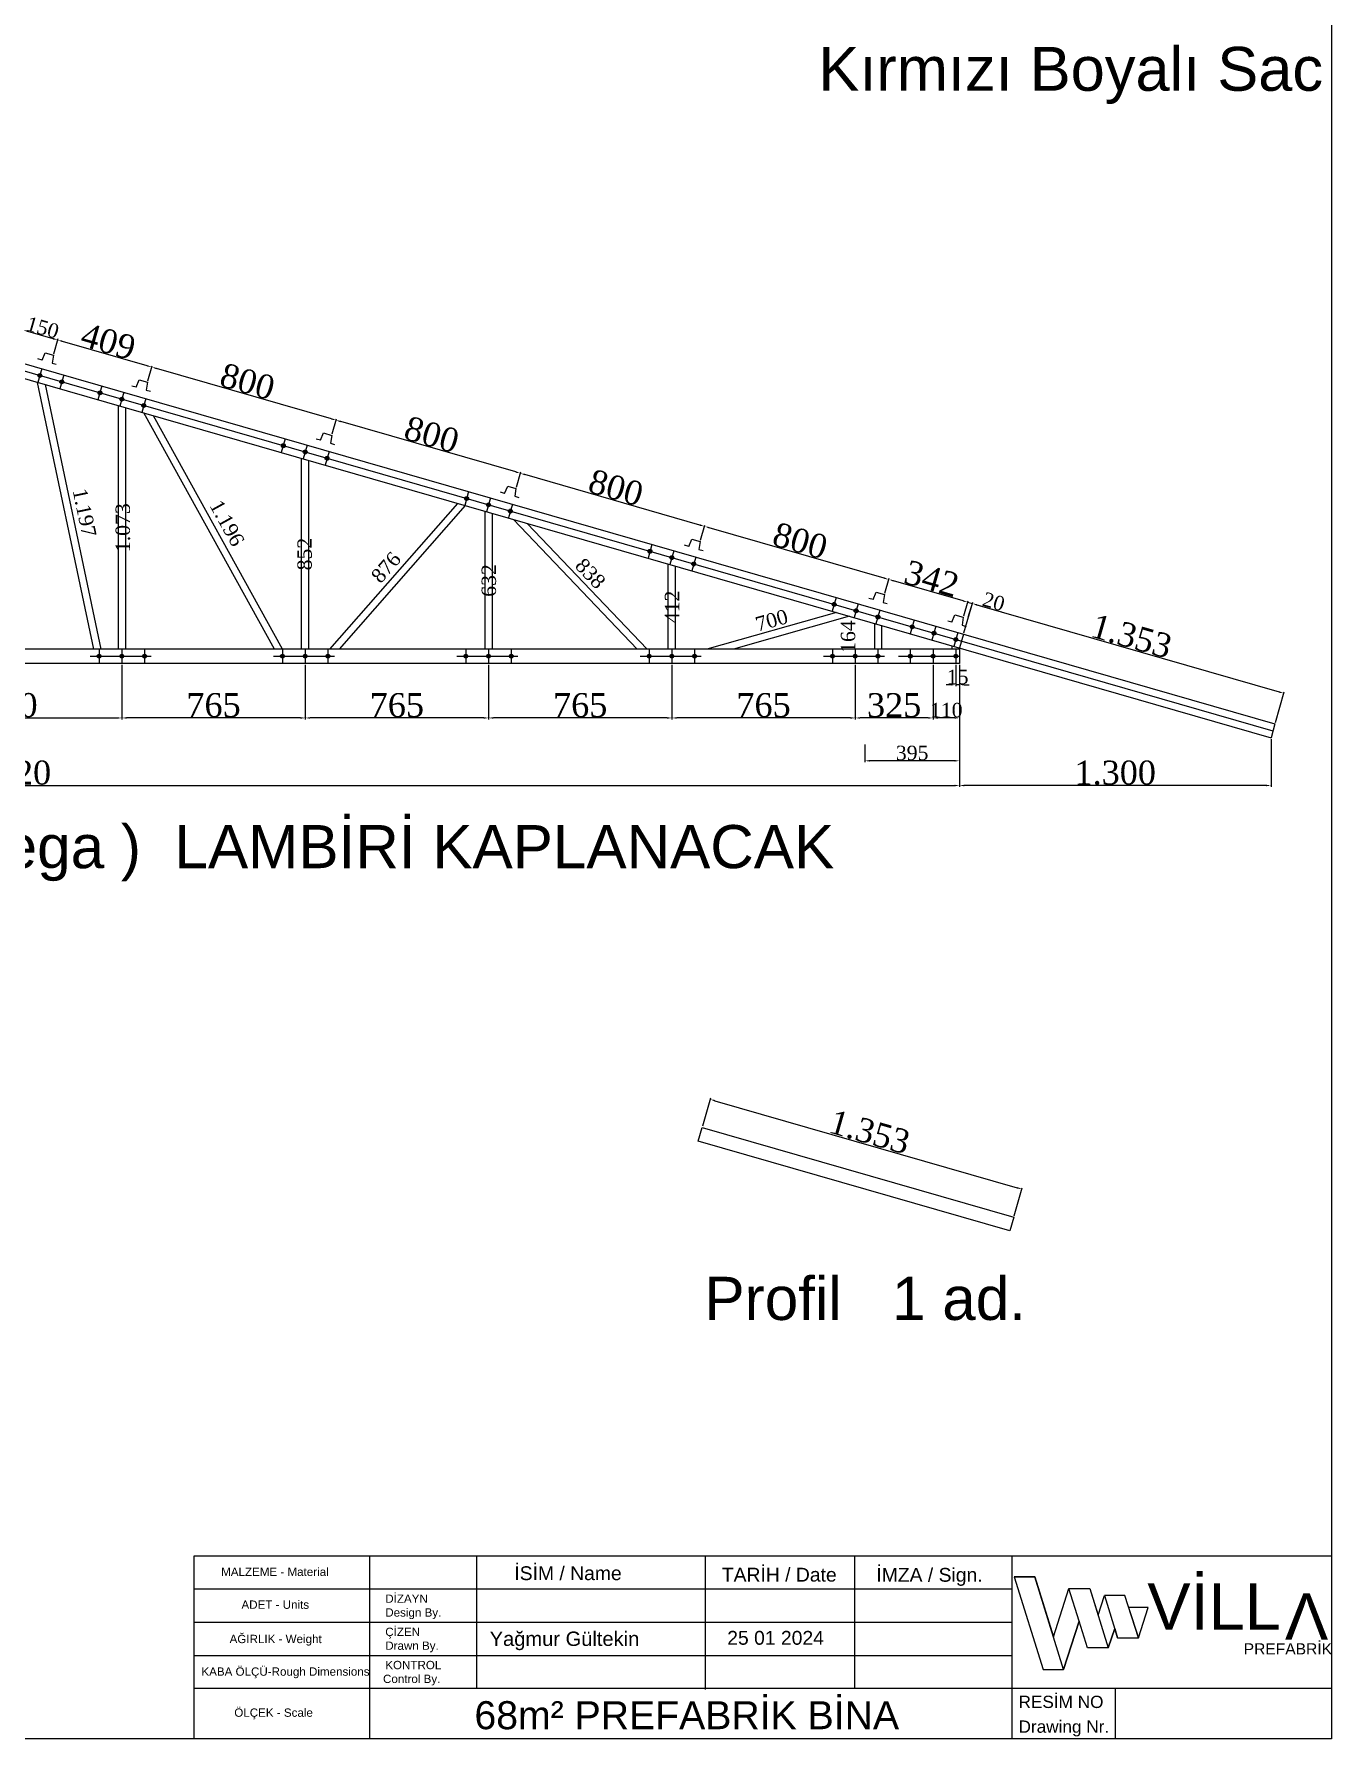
# Model space of a CAD drawing. Header units: millimetres. Extents: x 204298 to 220821, y -217696 to -203281.
# Drawn here: x 215406 to 220821, y -217696 to -210581 of the extents above; entities that cross this region are included whole.
import ezdxf
from ezdxf.enums import TextEntityAlignment as Align

# ---------------------------------------------------------------- set-up
doc = ezdxf.new("R2010")
doc.units = ezdxf.units.MM
doc.header["$MEASUREMENT"] = 0
for name, color, linetype in [('1', 250, 'Continuous'), ('Block1', 255, 'Continuous'), ('DUVAR', 7, 'Continuous'), ('ZEMİN', 191, 'Continuous'), ('ÖLÇÜLENDİRME', 121, 'Continuous')]:
    doc.layers.add(name, color=color, linetype=linetype)
doc.styles.add('133', font='times.ttf')
doc.styles.get("Standard").update_dxf_attribs({"font": 'arial.ttf'})
doc.dimstyles.new('MAKAS', dxfattribs={"dimscale": 20, "dimtxt": 1.3, "dimasz": 1, "dimexe": 0.3, "dimexo": 0.3, "dimgap": 0.1, "dimtad": 1, "dimrnd": 1, "dimzin": 12, "dimdsep": 46, "dimlunit": 6, "dimtxsty": '133', "dimcen": 0.8, "dimdle": 0.0005, "dimclrd": 4, "dimclre": 6, "dimclrt": 2, "dimazin": 3, "dimtfac": 1, "dimtmove": 0, "dimatfit": 2, "dimldrblk": 'DOTSMALL', "dimfxl": 0, "dimtolj": 1, "dimtzin": 0, "dimarcsym": 0})
doc.dimstyles.new('makas 1', dxfattribs={"dimscale": 20, "dimtxt": 3, "dimasz": 1.2, "dimexe": 0.3, "dimexo": 0.3, "dimgap": 0.1, "dimtad": 1, "dimrnd": 1, "dimzin": 12, "dimdsep": 46, "dimlunit": 6, "dimtxsty": '133', "dimblk": 'NONE', "dimcen": 0.8, "dimdle": 0.0005, "dimse1": 1, "dimse2": 1, "dimsd1": 1, "dimsd2": 1, "dimclrd": 105, "dimclre": 42, "dimclrt": 2, "dimazin": 3, "dimtfac": 1, "dimtmove": 0, "dimatfit": 2, "dimldrblk": 'NONE', "dimfxl": 0, "dimtolj": 1, "dimtzin": 0, "dimarcsym": 0})

# ---------------------------------------------------------------- blocks, each defined once
blk = doc.blocks.new('*D7332')
at = {"layer": 'Defpoints', "color": 0}
for p in [(214842.2, -213207.3), (215772.2, -213260.7), (215772.2, -213434.9)]:
    blk.add_point(p, dxfattribs=at)
at = {"layer": 'ÖLÇÜLENDİRME', "color": 6, "lineweight": -2, "ltscale": 0.5}
for p, q in [((214842.2, -213213.3), (214842.2, -213440.9)), ((215772.2, -213266.7), (215772.2, -213440.9))]:
    blk.add_line(p, q, dxfattribs=at)
at = {"layer": 'ÖLÇÜLENDİRME', "color": 4, "lineweight": -2, "ltscale": 0.5}
blk.add_line((214862.2, -213434.9), (215752.2, -213434.9), dxfattribs=at)
at = {"layer": 'ÖLÇÜLENDİRME', "color": 4}
for points in [[(214862.2, -213431.6), (214862.2, -213438.2), (214842.2, -213434.9)], [(215752.2, -213438.2), (215752.2, -213431.6), (215772.2, -213434.9)]]:
    blk.add_solid(points, dxfattribs=at)
at = {"layer": 'ÖLÇÜLENDİRME', "color": 2, "insert": (215307.2, -213382), "char_height": 100, "attachment_point": 5, "style": '133'}
blk.add_mtext('\\A1;930', dxfattribs=at)
blk = doc.blocks.new('_DotSmall')
at = {"color": 0, "linetype": 'ByBlock', "const_width": 0.5}
blk.add_lwpolyline([(-0.0625, 0, 1), (0.0625, 0, 1)], format="xyb", close=True, dxfattribs=at)
blk = doc.blocks.new('*D7334')
at = {"layer": 'Defpoints', "color": 0}
for p in [(211347.2, -213349.7), (219267.2, -213327.1), (219267.2, -213716.9)]:
    blk.add_point(p, dxfattribs=at)
at = {"layer": 'ÖLÇÜLENDİRME', "color": 6, "lineweight": -2, "ltscale": 0.5}
for p, q in [((211347.2, -213355.7), (211347.2, -213722.9)), ((219267.2, -213333.1), (219267.2, -213722.9))]:
    blk.add_line(p, q, dxfattribs=at)
at = {"layer": 'ÖLÇÜLENDİRME', "color": 4, "lineweight": -2, "ltscale": 0.5}
blk.add_line((211367.2, -213716.9), (219247.2, -213716.9), dxfattribs=at)
at = {"layer": 'ÖLÇÜLENDİRME', "color": 4}
for points in [[(211367.2, -213713.6), (211367.2, -213720.2), (211347.2, -213716.9)], [(219247.2, -213720.2), (219247.2, -213713.6), (219267.2, -213716.9)]]:
    blk.add_solid(points, dxfattribs=at)
at = {"layer": 'ÖLÇÜLENDİRME', "color": 2, "insert": (215307.2, -213664), "char_height": 100, "attachment_point": 5, "style": '133'}
blk.add_mtext('\\A1;7.920', dxfattribs=at)
blk = doc.blocks.new('*D7345')
at = {"layer": 'Defpoints', "color": 0}
for p in [(219252.2, -213207.3), (219267.2, -213207.3), (219252.2, -213296.2)]:
    blk.add_point(p, dxfattribs=at)
at = {"layer": 'ÖLÇÜLENDİRME', "color": 6, "lineweight": -2, "ltscale": 0.5}
for p, q in [((219252.2, -213213.3), (219252.2, -213302.2)), ((219267.2, -213213.3), (219267.2, -213302.2))]:
    blk.add_line(p, q, dxfattribs=at)
at = {"layer": 'ÖLÇÜLENDİRME', "color": 4, "lineweight": -2, "ltscale": 0.5}
for p, q in [((219232.2, -213296.2), (219212.2, -213296.2)), ((219267.2, -213296.2), (219252.2, -213296.2)), ((219287.2, -213296.2), (219307.2, -213296.2))]:
    blk.add_line(p, q, dxfattribs=at)
at = {"layer": 'ÖLÇÜLENDİRME', "color": 4}
for points in [[(219232.2, -213299.6), (219232.2, -213292.9), (219252.2, -213296.2)], [(219287.2, -213292.9), (219287.2, -213299.6), (219267.2, -213296.2)]]:
    blk.add_solid(points, dxfattribs=at)
at = {"layer": 'ÖLÇÜLENDİRME', "color": 2, "insert": (219259.7, -213263.8), "char_height": 60, "attachment_point": 5, "style": '133'}
blk.add_mtext('\\A1;15', dxfattribs=at)
blk = doc.blocks.new('*D7346')
at = {"layer": 'Defpoints', "color": 0}
for p in [(219157.2, -213207.3), (219267.2, -213207.3), (219157.2, -213434.9)]:
    blk.add_point(p, dxfattribs=at)
at = {"layer": 'ÖLÇÜLENDİRME', "color": 6, "lineweight": -2, "ltscale": 0.5}
for p, q in [((219157.2, -213213.3), (219157.2, -213440.9)), ((219267.2, -213213.3), (219267.2, -213440.9))]:
    blk.add_line(p, q, dxfattribs=at)
at = {"layer": 'ÖLÇÜLENDİRME', "color": 4, "lineweight": -2, "ltscale": 0.5}
blk.add_line((219247.2, -213434.9), (219177.2, -213434.9), dxfattribs=at)
at = {"layer": 'ÖLÇÜLENDİRME', "color": 4}
for points in [[(219177.2, -213431.6), (219177.2, -213438.2), (219157.2, -213434.9)], [(219247.2, -213438.2), (219247.2, -213431.6), (219267.2, -213434.9)]]:
    blk.add_solid(points, dxfattribs=at)
at = {"layer": 'ÖLÇÜLENDİRME', "color": 2, "insert": (219212.2, -213402.4), "char_height": 60, "attachment_point": 5, "style": '133'}
blk.add_mtext('\\A1;110', dxfattribs=at)
blk = doc.blocks.new('*D7347')
at = {"layer": 'Defpoints', "color": 0}
for p in [(218832.2, -213207.3), (219157.2, -213207.3), (218832.2, -213434.9)]:
    blk.add_point(p, dxfattribs=at)
at = {"layer": 'ÖLÇÜLENDİRME', "color": 6, "lineweight": -2, "ltscale": 0.5}
for p, q in [((218832.2, -213213.3), (218832.2, -213440.9)), ((219157.2, -213213.3), (219157.2, -213440.9))]:
    blk.add_line(p, q, dxfattribs=at)
at = {"layer": 'ÖLÇÜLENDİRME', "color": 4, "lineweight": -2, "ltscale": 0.5}
blk.add_line((219137.2, -213434.9), (218852.2, -213434.9), dxfattribs=at)
at = {"layer": 'ÖLÇÜLENDİRME', "color": 4}
for points in [[(218852.2, -213431.6), (218852.2, -213438.2), (218832.2, -213434.9)], [(219137.2, -213438.2), (219137.2, -213431.6), (219157.2, -213434.9)]]:
    blk.add_solid(points, dxfattribs=at)
at = {"layer": 'ÖLÇÜLENDİRME', "color": 2, "insert": (218994.7, -213382.1), "char_height": 100, "attachment_point": 5, "style": '133'}
blk.add_mtext('\\A1;325', dxfattribs=at)
blk = doc.blocks.new('*D7348')
at = {"layer": 'Defpoints', "color": 0}
for p in [(218067.2, -213207.3), (218832.2, -213207.3), (218067.2, -213434.9)]:
    blk.add_point(p, dxfattribs=at)
at = {"layer": 'ÖLÇÜLENDİRME', "color": 6, "lineweight": -2, "ltscale": 0.5}
for p, q in [((218067.2, -213213.3), (218067.2, -213440.9)), ((218832.2, -213213.3), (218832.2, -213440.9))]:
    blk.add_line(p, q, dxfattribs=at)
at = {"layer": 'ÖLÇÜLENDİRME', "color": 4, "lineweight": -2, "ltscale": 0.5}
blk.add_line((218812.2, -213434.9), (218087.2, -213434.9), dxfattribs=at)
at = {"layer": 'ÖLÇÜLENDİRME', "color": 4}
for points in [[(218087.2, -213431.6), (218087.2, -213438.2), (218067.2, -213434.9)], [(218812.2, -213438.2), (218812.2, -213431.6), (218832.2, -213434.9)]]:
    blk.add_solid(points, dxfattribs=at)
at = {"layer": 'ÖLÇÜLENDİRME', "color": 2, "insert": (218449.7, -213382), "char_height": 100, "attachment_point": 5, "style": '133'}
blk.add_mtext('\\A1;765', dxfattribs=at)
blk = doc.blocks.new('*D7349')
at = {"layer": 'Defpoints', "color": 0}
for p in [(217302.2, -213207.3), (218067.2, -213207.3), (217302.2, -213434.9)]:
    blk.add_point(p, dxfattribs=at)
at = {"layer": 'ÖLÇÜLENDİRME', "color": 6, "lineweight": -2, "ltscale": 0.5}
for p, q in [((217302.2, -213213.3), (217302.2, -213440.9)), ((218067.2, -213213.3), (218067.2, -213440.9))]:
    blk.add_line(p, q, dxfattribs=at)
at = {"layer": 'ÖLÇÜLENDİRME', "color": 4, "lineweight": -2, "ltscale": 0.5}
blk.add_line((218047.2, -213434.9), (217322.2, -213434.9), dxfattribs=at)
at = {"layer": 'ÖLÇÜLENDİRME', "color": 4}
for points in [[(217322.2, -213431.6), (217322.2, -213438.2), (217302.2, -213434.9)], [(218047.2, -213438.2), (218047.2, -213431.6), (218067.2, -213434.9)]]:
    blk.add_solid(points, dxfattribs=at)
at = {"layer": 'ÖLÇÜLENDİRME', "color": 2, "insert": (217684.7, -213382), "char_height": 100, "attachment_point": 5, "style": '133'}
blk.add_mtext('\\A1;765', dxfattribs=at)
blk = doc.blocks.new('*D7350')
at = {"layer": 'Defpoints', "color": 0}
for p in [(216537.2, -213207.3), (217302.2, -213207.3), (216537.2, -213434.9)]:
    blk.add_point(p, dxfattribs=at)
at = {"layer": 'ÖLÇÜLENDİRME', "color": 6, "lineweight": -2, "ltscale": 0.5}
for p, q in [((216537.2, -213213.3), (216537.2, -213440.9)), ((217302.2, -213213.3), (217302.2, -213440.9))]:
    blk.add_line(p, q, dxfattribs=at)
at = {"layer": 'ÖLÇÜLENDİRME', "color": 4, "lineweight": -2, "ltscale": 0.5}
blk.add_line((217282.2, -213434.9), (216557.2, -213434.9), dxfattribs=at)
at = {"layer": 'ÖLÇÜLENDİRME', "color": 4}
for points in [[(216557.2, -213431.6), (216557.2, -213438.2), (216537.2, -213434.9)], [(217282.2, -213438.2), (217282.2, -213431.6), (217302.2, -213434.9)]]:
    blk.add_solid(points, dxfattribs=at)
at = {"layer": 'ÖLÇÜLENDİRME', "color": 2, "insert": (216919.7, -213382), "char_height": 100, "attachment_point": 5, "style": '133'}
blk.add_mtext('\\A1;765', dxfattribs=at)
blk = doc.blocks.new('*D7351')
at = {"layer": 'Defpoints', "color": 0}
for p in [(215772.2, -213207.3), (216537.2, -213207.3), (215772.2, -213434.9)]:
    blk.add_point(p, dxfattribs=at)
at = {"layer": 'ÖLÇÜLENDİRME', "color": 6, "lineweight": -2, "ltscale": 0.5}
for p, q in [((215772.2, -213213.3), (215772.2, -213440.9)), ((216537.2, -213213.3), (216537.2, -213440.9))]:
    blk.add_line(p, q, dxfattribs=at)
at = {"layer": 'ÖLÇÜLENDİRME', "color": 4, "lineweight": -2, "ltscale": 0.5}
blk.add_line((216517.2, -213434.9), (215792.2, -213434.9), dxfattribs=at)
at = {"layer": 'ÖLÇÜLENDİRME', "color": 4}
for points in [[(215792.2, -213431.6), (215792.2, -213438.2), (215772.2, -213434.9)], [(216517.2, -213438.2), (216517.2, -213431.6), (216537.2, -213434.9)]]:
    blk.add_solid(points, dxfattribs=at)
at = {"layer": 'ÖLÇÜLENDİRME', "color": 2, "insert": (216154.7, -213382), "char_height": 100, "attachment_point": 5, "style": '133'}
blk.add_mtext('\\A1;765', dxfattribs=at)
blk = doc.blocks.new('*D7352')
at = {"layer": 'Defpoints', "color": 0}
for p in [(218872.2, -213539.3), (219267.2, -213539.3), (218872.2, -213613.7)]:
    blk.add_point(p, dxfattribs=at)
at = {"layer": 'ÖLÇÜLENDİRME', "color": 6, "lineweight": -2, "ltscale": 0.5}
for p, q in [((218872.2, -213545.3), (218872.2, -213619.7)), ((219267.2, -213545.3), (219267.2, -213619.7))]:
    blk.add_line(p, q, dxfattribs=at)
at = {"layer": 'ÖLÇÜLENDİRME', "color": 4, "lineweight": -2, "ltscale": 0.5}
blk.add_line((219247.2, -213613.7), (218892.2, -213613.7), dxfattribs=at)
at = {"layer": 'ÖLÇÜLENDİRME', "color": 4}
for points in [[(218892.2, -213610.4), (218892.2, -213617.1), (218872.2, -213613.7)], [(219247.2, -213617.1), (219247.2, -213610.4), (219267.2, -213613.7)]]:
    blk.add_solid(points, dxfattribs=at)
at = {"layer": 'ÖLÇÜLENDİRME', "color": 2, "insert": (219069.7, -213581.2), "char_height": 60, "attachment_point": 5, "style": '133'}
blk.add_mtext('\\A1;395', dxfattribs=at)
blk = doc.blocks.new('*D7353')
at = {"layer": 'Defpoints', "color": 0}
for p in [(218927.2, -213013.6), (218835, -213177.3), (218927.2, -213177.3)]:
    blk.add_point(p, dxfattribs=at)
at = {"layer": 'Block1', "color": 2, "insert": (218802.6, -213095.4), "char_height": 60, "attachment_point": 5, "rotation": 89.99996, "style": '133'}
blk.add_mtext('\\A1;164', dxfattribs=at)
blk = doc.blocks.new('_None')
blk = doc.blocks.new('*D7354')
at = {"layer": 'Defpoints', "color": 0}
for p in [(218829.3, -212963.8), (218835.9, -212987.3), (218162.2, -213177.3)]:
    blk.add_point(p, dxfattribs=at)
at = {"layer": 'Block1', "color": 2, "insert": (218483.6, -213027.5), "char_height": 60, "attachment_point": 5, "rotation": 15.74693, "style": '133'}
blk.add_mtext('\\A1;700', dxfattribs=at)
blk = doc.blocks.new('*D7355')
at = {"layer": 'Defpoints', "color": 0}
for p in [(218067.2, -212765.8), (218099.7, -212765.8), (218067.2, -213177.3)]:
    blk.add_point(p, dxfattribs=at)
at = {"layer": 'Block1', "color": 2, "insert": (218067.8, -212971.5), "char_height": 60, "attachment_point": 5, "rotation": 90, "style": '133'}
blk.add_mtext('\\A1;412', dxfattribs=at)
blk = doc.blocks.new('*D7356')
at = {"layer": 'Defpoints', "color": 0}
for p in [(217393.5, -212571.6), (217414.4, -212551.6), (217972.2, -213177.3)]:
    blk.add_point(p, dxfattribs=at)
at = {"layer": 'Block1', "color": 2, "insert": (217727.2, -212832), "char_height": 60, "attachment_point": 5, "rotation": 313.69668, "style": '133'}
blk.add_mtext('\\A1;838', dxfattribs=at)
blk = doc.blocks.new('*D7357')
at = {"layer": 'Defpoints', "color": 0}
for p in [(217302.2, -212545.3), (217336.1, -212545.3), (217302.2, -213177.3)]:
    blk.add_point(p, dxfattribs=at)
at = {"layer": 'Block1', "color": 2, "insert": (217303.7, -212861.3), "char_height": 60, "attachment_point": 5, "rotation": 90, "style": '133'}
blk.add_mtext('\\A1;632', dxfattribs=at)
blk = doc.blocks.new('*D7358')
at = {"layer": 'Defpoints', "color": 0}
for p in [(217188.1, -212498.9), (217210.9, -212519), (216632.2, -213177.3)]:
    blk.add_point(p, dxfattribs=at)
at = {"layer": 'Block1', "color": 2, "insert": (216874.3, -212806.6), "char_height": 60, "attachment_point": 5, "rotation": 48.68005, "style": '133'}
blk.add_mtext('\\A1;876', dxfattribs=at)
blk = doc.blocks.new('*D7359')
at = {"layer": 'Defpoints', "color": 0}
for p in [(216537.2, -212324.8), (216567.7, -212324.8), (216537.2, -213177.3)]:
    blk.add_point(p, dxfattribs=at)
at = {"layer": 'Block1', "color": 2, "insert": (216535.2, -212751), "char_height": 60, "attachment_point": 5, "rotation": 90, "style": '133'}
blk.add_mtext('\\A1;852', dxfattribs=at)
blk = doc.blocks.new('*D7360')
at = {"layer": 'Defpoints', "color": 0}
for p in [(215863.5, -212130.7), (215893.1, -212114.3), (216442.2, -213177.3)]:
    blk.add_point(p, dxfattribs=at)
at = {"layer": 'Block1', "color": 2, "insert": (216210.9, -212621.8), "char_height": 60, "attachment_point": 5, "rotation": 298.94053, "style": '133'}
blk.add_mtext('\\A1;1.196', dxfattribs=at)
blk = doc.blocks.new('*D7361')
at = {"layer": 'Defpoints', "color": 0}
for p in [(215772.2, -212104.4), (215809.1, -212104.4), (215772.2, -213177.3)]:
    blk.add_point(p, dxfattribs=at)
at = {"layer": 'Block1', "color": 2, "insert": (215776.5, -212640.8), "char_height": 60, "attachment_point": 5, "rotation": 90, "style": '133'}
blk.add_mtext('\\A1;1.073', dxfattribs=at)
blk = doc.blocks.new('*D7362')
at = {"layer": 'Defpoints', "color": 0}
for p in [(215430.1, -212005.8), (215677.2, -213177.3), (215707.8, -213170.8)]:
    blk.add_point(p, dxfattribs=at)
at = {"layer": 'ZEMİN', "color": 2, "insert": (215616.1, -212578.3), "char_height": 60, "attachment_point": 5, "rotation": 281.9108, "style": '133'}
blk.add_mtext('\\A1;1.197', dxfattribs=at)
blk = doc.blocks.new('omega')
at = {"layer": 'Block1', "color": 1}
for p, q in [((32355.1, 6698), (32337.8, 6703.1)), ((32355.1, 6698), (32368.3, 6728.5)), ((32368.3, 6728.5), (32402.8, 6718.3)), ((32402.8, 6718.3), (32397.3, 6685.5)), ((32397.3, 6685.5), (32414.5, 6680.4))]:
    blk.add_line(p, q, dxfattribs=at)
blk = doc.blocks.new('*D7364')
at = {"layer": 'Defpoints', "color": 0}
for p in [(215360.6, -211816.2), (215342.4, -211879.3), (215486.5, -211920.8)]:
    blk.add_point(p, dxfattribs=at)
at = {"layer": 'ÖLÇÜLENDİRME', "color": 6, "lineweight": -2, "ltscale": 0.5}
for p, q in [((215344.1, -211873.5), (215362.3, -211810.4)), ((215488.2, -211915.1), (215506.4, -211851.9))]:
    blk.add_line(p, q, dxfattribs=at)
at = {"layer": 'ÖLÇÜLENDİRME', "color": 4, "lineweight": -2, "ltscale": 0.5}
blk.add_line((215485.5, -211852.2), (215379.8, -211821.7), dxfattribs=at)
at = {"layer": 'ÖLÇÜLENDİRME', "color": 4}
for points in [[(215380.7, -211818.5), (215378.9, -211824.9), (215360.6, -211816.2)], [(215484.6, -211855.4), (215486.4, -211849), (215504.7, -211857.7)]]:
    blk.add_solid(points, dxfattribs=at)
at = {"layer": 'ÖLÇÜLENDİRME', "color": 2, "insert": (215441.7, -211805.7), "char_height": 60, "attachment_point": 5, "rotation": 343.9236, "style": '133'}
blk.add_mtext('\\A1;150', dxfattribs=at)
blk = doc.blocks.new('*D7365')
at = {"layer": 'Defpoints', "color": 0}
for p in [(218972.3, -212857), (218954.1, -212920.1), (219283.2, -213015)]:
    blk.add_point(p, dxfattribs=at)
at = {"layer": 'ÖLÇÜLENDİRME', "color": 6, "lineweight": -2, "ltscale": 0.5}
for p, q in [((218955.8, -212914.4), (218974, -212851.2)), ((219284.9, -213009.2), (219303, -212946.1))]:
    blk.add_line(p, q, dxfattribs=at)
at = {"layer": 'ÖLÇÜLENDİRME', "color": 4, "lineweight": -2, "ltscale": 0.5}
blk.add_line((219282.2, -212946.3), (218991.5, -212862.6), dxfattribs=at)
at = {"layer": 'ÖLÇÜLENDİRME', "color": 4}
for points in [[(218992.4, -212859.3), (218990.6, -212865.8), (218972.3, -212857)], [(219281.2, -212949.5), (219283.1, -212943.1), (219301.4, -212951.9)]]:
    blk.add_solid(points, dxfattribs=at)
at = {"layer": 'ÖLÇÜLENDİRME', "color": 2, "insert": (219151.4, -212853.7), "char_height": 100, "attachment_point": 5, "rotation": 343.9236, "style": '133'}
blk.add_mtext('\\A1;342', dxfattribs=at)
blk = doc.blocks.new('*D7366')
at = {"layer": 'Defpoints', "color": 0}
for p in [(219283.2, -213015), (219320.6, -212957.4), (219302.4, -213020.5)]:
    blk.add_point(p, dxfattribs=at)
at = {"layer": 'ÖLÇÜLENDİRME', "color": 4, "lineweight": -2, "ltscale": 0.5}
for p, q in [((219282.2, -212946.3), (219262.9, -212940.8)), ((219301.4, -212951.9), (219320.6, -212957.4)), ((219339.8, -212962.9), (219443.2, -212992.7))]:
    blk.add_line(p, q, dxfattribs=at)
at = {"layer": 'ÖLÇÜLENDİRME', "color": 6, "lineweight": -2, "ltscale": 0.5}
for p, q in [((219284.9, -213009.2), (219303, -212946.1)), ((219304.1, -213014.8), (219322.3, -212951.6))]:
    blk.add_line(p, q, dxfattribs=at)
at = {"layer": 'ÖLÇÜLENDİRME', "color": 4}
for points in [[(219281.2, -212949.5), (219283.1, -212943.1), (219301.4, -212951.9)], [(219340.7, -212959.7), (219338.9, -212966.1), (219320.6, -212957.4)]]:
    blk.add_solid(points, dxfattribs=at)
at = {"layer": 'ÖLÇÜLENDİRME', "color": 2, "insert": (219410.1, -212949.4), "char_height": 60, "attachment_point": 5, "rotation": 343.9236, "style": '133'}
blk.add_mtext('\\A1;20', dxfattribs=at)
blk = doc.blocks.new('*D7367')
at = {"layer": 'Defpoints', "color": 0}
for p in [(218203.6, -212635.5), (218185.4, -212698.6), (218954.1, -212920.1)]:
    blk.add_point(p, dxfattribs=at)
at = {"layer": 'ÖLÇÜLENDİRME', "color": 6, "lineweight": -2, "ltscale": 0.5}
for p, q in [((218187, -212692.8), (218205.2, -212629.7)), ((218955.8, -212914.4), (218974, -212851.2))]:
    blk.add_line(p, q, dxfattribs=at)
at = {"layer": 'ÖLÇÜLENDİRME', "color": 4, "lineweight": -2, "ltscale": 0.5}
blk.add_line((218953.1, -212851.5), (218222.8, -212641), dxfattribs=at)
at = {"layer": 'ÖLÇÜLENDİRME', "color": 4}
for points in [[(218223.7, -212637.8), (218221.9, -212644.2), (218203.6, -212635.5)], [(218952.2, -212854.7), (218954, -212848.3), (218972.3, -212857)]]:
    blk.add_solid(points, dxfattribs=at)
at = {"layer": 'ÖLÇÜLENDİRME', "color": 2, "insert": (218602.5, -212695.6), "char_height": 100, "attachment_point": 5, "rotation": 343.9236, "style": '133'}
blk.add_mtext('\\A1;800', dxfattribs=at)
blk = doc.blocks.new('*D7368')
at = {"layer": 'Defpoints', "color": 0}
for p in [(217434.9, -212413.9), (217416.7, -212477.1), (218185.4, -212698.6)]:
    blk.add_point(p, dxfattribs=at)
at = {"layer": 'ÖLÇÜLENDİRME', "color": 6, "lineweight": -2, "ltscale": 0.5}
for p, q in [((217418.3, -212471.3), (217436.5, -212408.2)), ((218187, -212692.8), (218205.2, -212629.7))]:
    blk.add_line(p, q, dxfattribs=at)
at = {"layer": 'ÖLÇÜLENDİRME', "color": 4, "lineweight": -2, "ltscale": 0.5}
blk.add_line((218184.4, -212629.9), (217454.1, -212419.5), dxfattribs=at)
at = {"layer": 'ÖLÇÜLENDİRME', "color": 4}
for points in [[(217455, -212416.3), (217453.2, -212422.7), (217434.9, -212413.9)], [(218183.4, -212633.1), (218185.3, -212626.7), (218203.6, -212635.5)]]:
    blk.add_solid(points, dxfattribs=at)
at = {"layer": 'ÖLÇÜLENDİRME', "color": 2, "insert": (217833.8, -212474), "char_height": 100, "attachment_point": 5, "rotation": 343.9236, "style": '133'}
blk.add_mtext('\\A1;800', dxfattribs=at)
blk = doc.blocks.new('*D7369')
at = {"layer": 'Defpoints', "color": 0}
for p in [(216666.2, -212192.4), (216648, -212255.5), (217416.7, -212477.1)]:
    blk.add_point(p, dxfattribs=at)
at = {"layer": 'ÖLÇÜLENDİRME', "color": 6, "lineweight": -2, "ltscale": 0.5}
for p, q in [((216649.6, -212249.8), (216667.8, -212186.6)), ((217418.3, -212471.3), (217436.5, -212408.2))]:
    blk.add_line(p, q, dxfattribs=at)
at = {"layer": 'ÖLÇÜLENDİRME', "color": 4, "lineweight": -2, "ltscale": 0.5}
blk.add_line((217415.6, -212408.4), (216685.4, -212197.9), dxfattribs=at)
at = {"layer": 'ÖLÇÜLENDİRME', "color": 4}
for points in [[(216686.3, -212194.7), (216684.4, -212201.1), (216666.2, -212192.4)], [(217414.7, -212411.6), (217416.6, -212405.2), (217434.9, -212413.9)]]:
    blk.add_solid(points, dxfattribs=at)
at = {"layer": 'ÖLÇÜLENDİRME', "color": 2, "insert": (217065.1, -212252.5), "char_height": 100, "attachment_point": 5, "rotation": 343.9236, "style": '133'}
blk.add_mtext('\\A1;800', dxfattribs=at)
blk = doc.blocks.new('*D7370')
at = {"layer": 'Defpoints', "color": 0}
for p in [(215897.4, -211970.9), (215879.2, -212034), (216648, -212255.5)]:
    blk.add_point(p, dxfattribs=at)
at = {"layer": 'ÖLÇÜLENDİRME', "color": 6, "lineweight": -2, "ltscale": 0.5}
for p, q in [((215880.9, -212028.2), (215899.1, -211965.1)), ((216649.6, -212249.8), (216667.8, -212186.6))]:
    blk.add_line(p, q, dxfattribs=at)
at = {"layer": 'ÖLÇÜLENDİRME', "color": 4, "lineweight": -2, "ltscale": 0.5}
blk.add_line((216646.9, -212186.9), (215916.7, -211976.4), dxfattribs=at)
at = {"layer": 'ÖLÇÜLENDİRME', "color": 4}
for points in [[(215917.6, -211973.2), (215915.7, -211979.6), (215897.4, -211970.9)], [(216646, -212190.1), (216647.9, -212183.7), (216666.2, -212192.4)]]:
    blk.add_solid(points, dxfattribs=at)
at = {"layer": 'ÖLÇÜLENDİRME', "color": 2, "insert": (216296.4, -212031), "char_height": 100, "attachment_point": 5, "rotation": 343.9236, "style": '133'}
blk.add_mtext('\\A1;800', dxfattribs=at)
blk = doc.blocks.new('*D7371')
at = {"layer": 'Defpoints', "color": 0}
for p in [(215504.7, -211857.7), (215486.5, -211920.8), (215879.2, -212034)]:
    blk.add_point(p, dxfattribs=at)
at = {"layer": 'ÖLÇÜLENDİRME', "color": 6, "lineweight": -2, "ltscale": 0.5}
for p, q in [((215488.2, -211915.1), (215506.4, -211851.9)), ((215880.9, -212028.2), (215899.1, -211965.1))]:
    blk.add_line(p, q, dxfattribs=at)
at = {"layer": 'ÖLÇÜLENDİRME', "color": 4, "lineweight": -2, "ltscale": 0.5}
blk.add_line((215878.2, -211965.3), (215524, -211863.2), dxfattribs=at)
at = {"layer": 'ÖLÇÜLENDİRME', "color": 4}
for points in [[(215524.9, -211860), (215523, -211866.4), (215504.7, -211857.7)], [(215877.3, -211968.5), (215879.1, -211962.1), (215897.4, -211970.9)]]:
    blk.add_solid(points, dxfattribs=at)
at = {"layer": 'ÖLÇÜLENDİRME', "color": 2, "insert": (215715.7, -211863.5), "char_height": 100, "attachment_point": 5, "rotation": 343.9236, "style": '133'}
blk.add_mtext('\\A1;409', dxfattribs=at)
blk = doc.blocks.new('*D7376')
at = {"layer": 'Defpoints', "color": 0}
for p in [(219267.2, -213517.5), (220567.2, -213517.5), (219267.2, -213716.9)]:
    blk.add_point(p, dxfattribs=at)
at = {"layer": 'ÖLÇÜLENDİRME', "color": 6, "lineweight": -2, "ltscale": 0.5}
for p, q in [((219267.2, -213523.5), (219267.2, -213722.9)), ((220567.2, -213523.5), (220567.2, -213722.9))]:
    blk.add_line(p, q, dxfattribs=at)
at = {"layer": 'ÖLÇÜLENDİRME', "color": 4, "lineweight": -2, "ltscale": 0.5}
blk.add_line((220547.2, -213716.9), (219287.2, -213716.9), dxfattribs=at)
at = {"layer": 'ÖLÇÜLENDİRME', "color": 4}
for points in [[(219287.2, -213713.6), (219287.2, -213720.2), (219267.2, -213716.9)], [(220547.2, -213720.2), (220547.2, -213713.6), (220567.2, -213716.9)]]:
    blk.add_solid(points, dxfattribs=at)
at = {"layer": 'ÖLÇÜLENDİRME', "color": 2, "insert": (219917.2, -213664), "char_height": 100, "attachment_point": 5, "style": '133'}
blk.add_mtext('\\A1;1.300', dxfattribs=at)
blk = doc.blocks.new('*D7377')
at = {"layer": 'Defpoints', "color": 0}
for p in [(219283.8, -213085.2), (220620.6, -213332), (220583.8, -213459.8)]:
    blk.add_point(p, dxfattribs=at)
at = {"layer": 'ÖLÇÜLENDİRME', "color": 6, "lineweight": -2, "ltscale": 0.5}
for p, q in [((219285.4, -213079.4), (219322.3, -212951.6)), ((220585.4, -213454), (220622.3, -213326.3))]:
    blk.add_line(p, q, dxfattribs=at)
at = {"layer": 'ÖLÇÜLENDİRME', "color": 4, "lineweight": -2, "ltscale": 0.5}
blk.add_line((219339.8, -212962.9), (220601.4, -213326.5), dxfattribs=at)
at = {"layer": 'ÖLÇÜLENDİRME', "color": 4}
for points in [[(219340.7, -212959.7), (219338.9, -212966.1), (219320.6, -212957.4)], [(220600.5, -213329.7), (220602.3, -213323.3), (220620.6, -213332)]]:
    blk.add_solid(points, dxfattribs=at)
at = {"layer": 'ÖLÇÜLENDİRME', "color": 2, "insert": (219985.3, -213093.9), "char_height": 100, "attachment_point": 5, "rotation": 343.9236, "style": '133'}
blk.add_mtext('\\A1;1.353', dxfattribs=at)
blk = doc.blocks.new('*D7550')
at = {"layer": 'Defpoints', "color": 0}
for p in [(218194.1, -215143.6), (219527.8, -215401.3), (219494.1, -215518.2)]:
    blk.add_point(p, dxfattribs=at)
at = {"layer": 'ÖLÇÜLENDİRME', "color": 6, "lineweight": -2, "ltscale": 0.5}
for p, q in [((218195.8, -215137.8), (218229.5, -215020.9)), ((219495.8, -215512.5), (219529.5, -215395.5))]:
    blk.add_line(p, q, dxfattribs=at)
at = {"layer": 'ÖLÇÜLENDİRME', "color": 4, "lineweight": -2, "ltscale": 0.5}
blk.add_line((218247, -215032.2), (219508.6, -215395.8), dxfattribs=at)
at = {"layer": 'ÖLÇÜLENDİRME', "color": 4}
for points in [[(218248, -215029), (218246.1, -215035.4), (218227.8, -215026.7)], [(219507.7, -215399), (219509.5, -215392.6), (219527.8, -215401.3)]]:
    blk.add_solid(points, dxfattribs=at)
at = {"layer": 'ÖLÇÜLENDİRME', "color": 2, "insert": (218892.5, -215163.1), "char_height": 100, "attachment_point": 5, "rotation": 343.9236, "style": '133'}
blk.add_mtext('\\A1;1.353', dxfattribs=at)

msp = doc.modelspace()

# ---------------------------------------------------------------- linework, layer by layer
at = {"linetype": 'Continuous', "lineweight": 25}
msp.add_line((220819.065, -217485.533), (216074.239, -217485.533), dxfattribs=at)
at = {"color": 254, "linetype": 'Continuous', "lineweight": 25, "ltscale": 1}
for p, q in [((220819.065, -217485.533), (219485.384, -217485.533)), ((219916.538, -217485.533), (219916.538, -217695.739))]:
    msp.add_line(p, q, dxfattribs=at)
at = {"color": 2}
for points in [[(209922.706, -210537.41), (220819.065, -210537.41), (220819.065, -217695.739), (209922.706, -217695.739)], [(216074.239, -216931.543), (220819.065, -216931.543), (220819.065, -217695.739), (216074.239, -217695.739)]]:
    msp.add_lwpolyline(points, close=True, dxfattribs=at)
msp.add_lwpolyline([(219495.05, -217019.354), (219616.737, -217405.726), (219701.468, -217405.726), (219581.786, -217019.354), (219495.05, -217019.354), (219581.786, -217019.354), (219659.433, -217270.022), (219723.71, -217067.677), (219810.559, -217067.677), (219887.876, -217315.357), (219802.086, -217315.357), (219767.025, -217204.557), (219701.468, -217405.726), (219767.025, -217204.557), (219723.71, -217067.677), (219810.559, -217067.677), (219845.377, -217179.213), (219873.048, -217097.314), (219927.065, -217274.077), (219915.246, -217235.404), (219887.876, -217315.357), (219915.246, -217235.404), (219927.065, -217274.077), (220013.914, -217274.077), (220055.22, -217147.062), (219972.817, -217147.062), (220013.914, -217274.077), (219956.72, -217097.314), (219873.048, -217097.314)])
at = {"layer": '1', "color": 7, "linetype": 'Continuous', "lineweight": 25, "ltscale": 1}
for p, q in [((216807.122, -217695.739), (216807.122, -216931.543)), ((219485.384, -216931.543), (219485.384, -217695.739))]:
    msp.add_line(p, q, dxfattribs=at)
at = {"layer": '1', "color": 254, "linetype": 'Continuous', "lineweight": 25, "ltscale": 1, "flags": 128}
for points in [[(217251.469, -216931.543), (217251.469, -217485.533), (217251.469, -217485.533)], [(218205.623, -216931.543), (218205.623, -217489.066)], [(218829.01, -216931.543), (218829.01, -217485.533)]]:
    msp.add_lwpolyline(points, dxfattribs=at)
at = {"layer": '1', "color": 255, "linetype": 'Continuous', "lineweight": 25, "ltscale": 1, "flags": 128}
for points in [[(216074.239, -217070.04), (217251.469, -217070.04), (218215.033, -217070.04), (218607.591, -217070.04), (219485.384, -217070.04)], [(216074.239, -217208.538), (217251.469, -217208.538), (218215.033, -217208.538), (218607.591, -217208.538), (219485.384, -217208.538)], [(216074.239, -217347.035), (217251.469, -217347.035), (218215.033, -217347.035), (218607.591, -217347.035), (219485.384, -217347.035)]]:
    msp.add_lwpolyline(points, dxfattribs=at)
at = {"layer": 'Block1', "color": 1}
for p, q in [((215323.782, -211943.927), (220583.782, -213459.801)), ((215307.167, -212001.581), (220567.167, -213517.455)), ((215757.169, -212131.266), (215757.169, -213147.265)), ((215787.169, -212139.912), (215787.169, -213147.265)), ((216408.439, -213147.265), (215863.6, -212161.939)), ((216442.72, -213147.265), (215904.379, -212173.691)), ((216522.168, -213147.265), (216522.168, -212351.731)), ((216552.168, -213147.265), (216552.168, -212360.376)), ((217173.049, -212539.307), (216638.57, -213147.265)), ((217204.919, -212548.492), (216678.515, -213147.265)), ((217287.168, -212572.195), (217287.168, -213147.265)), ((217317.168, -212580.841), (217317.168, -213147.265)), ((217922.755, -213147.265), (217405.99, -212606.438)), ((217964.249, -213147.265), (217463.251, -212622.941)), ((218052.167, -213147.265), (218052.168, -212792.66)), ((218082.167, -213147.265), (218082.168, -212801.305)), ((218753.79, -212994.859), (218213.29, -213147.265)), ((218808.458, -213010.614), (218323.832, -213147.265)), ((218912.167, -213040.502), (218912.167, -213147.265)), ((218942.167, -213049.148), (218942.167, -213147.265)), ((219283.782, -213085.156), (219267.167, -213142.809)), ((219267.167, -213147.265), (215307.167, -213147.265)), ((219237.167, -213147.265), (219237.167, -213134.163)), ((219267.167, -213147.265), (219267.167, -213142.809)), ((219267.167, -213147.265), (219267.167, -213207.265)), ((219267.167, -213207.265), (215307.167, -213207.265)), ((220583.782, -213459.801), (220567.167, -213517.455))]:
    msp.add_line(p, q, dxfattribs=at)
at = {"layer": 'Block1', "color": 2}
for p, q in [((215315.475, -211972.754), (220575.475, -213488.628)), ((215438.375, -211976.952), (215421.76, -212034.605)), ((215529.66, -212003.259), (215513.044, -212060.912)), ((215689.192, -212049.234), (215672.577, -212106.888)), ((215780.476, -212075.541), (215763.861, -212133.195)), ((215871.761, -212101.849), (215855.146, -212159.502)), ((216454.191, -212269.699), (216437.576, -212327.352)), ((216545.476, -212296.006), (216528.861, -212353.66)), ((216636.761, -212322.313), (216620.146, -212379.967)), ((217219.191, -212490.163), (217202.576, -212547.817)), ((217310.476, -212516.47), (217293.861, -212574.124)), ((217401.761, -212542.778), (217385.145, -212600.431)), ((217984.19, -212710.628), (217967.575, -212768.281)), ((218075.475, -212736.935), (218058.86, -212794.588)), ((218166.76, -212763.242), (218150.145, -212820.896)), ((218752.905, -212932.162), (218736.29, -212989.816)), ((218844.19, -212958.469), (218827.575, -213016.123)), ((218935.475, -212984.777), (218918.86, -213042.43)), ((219077.905, -213025.824), (219061.29, -213083.478)), ((219169.19, -213052.131), (219152.574, -213109.785)), ((219260.474, -213078.439), (219243.859, -213136.092)), ((215677.169, -213147.265), (215677.169, -213207.265)), ((215772.169, -213147.265), (215772.169, -213207.265)), ((215867.169, -213147.265), (215867.169, -213207.265)), ((216442.168, -213147.265), (216442.168, -213207.265)), ((216537.168, -213147.265), (216537.168, -213207.265)), ((216632.168, -213147.265), (216632.168, -213207.265)), ((217207.168, -213147.265), (217207.168, -213207.265)), ((217302.168, -213147.265), (217302.168, -213207.265)), ((217397.168, -213147.265), (217397.168, -213207.265)), ((217972.167, -213147.265), (217972.167, -213207.265)), ((218067.167, -213147.265), (218067.167, -213207.265)), ((218162.167, -213147.265), (218162.167, -213207.265)), ((218737.167, -213147.265), (218737.167, -213207.265)), ((218832.167, -213147.265), (218832.167, -213207.265)), ((218927.167, -213147.265), (218927.167, -213207.265)), ((219062.167, -213147.265), (219062.167, -213207.265)), ((219157.167, -213147.265), (219157.167, -213207.265)), ((219252.167, -213147.265), (219252.167, -213207.265))]:
    msp.add_line(p, q, dxfattribs=at)
at = {"layer": 'Block1', "color": 1}
for centre, radius in [((215430.067, -212005.778), 8), ((215430.067, -212005.778), 4), ((215521.352, -212032.086), 8), ((215521.352, -212032.085), 4), ((215680.884, -212078.061), 8), ((215680.884, -212078.061), 4), ((215772.169, -212104.369), 8), ((215772.169, -212104.368), 4), ((215863.454, -212130.676), 8), ((215863.454, -212130.676), 4), ((216445.883, -212298.526), 8), ((216445.884, -212298.525), 4), ((216537.168, -212324.833), 8), ((216537.168, -212324.833), 4), ((216628.453, -212351.14), 8), ((216628.453, -212351.14), 4), ((217210.883, -212518.99), 8), ((217210.883, -212518.99), 4), ((217302.168, -212545.298), 8), ((217302.168, -212545.297), 4), ((217393.453, -212571.605), 8), ((217393.453, -212571.604), 4), ((217975.883, -212739.455), 8), ((217975.883, -212739.454), 4), ((218067.167, -212765.762), 8), ((218067.168, -212765.762), 4), ((218158.452, -212792.069), 8), ((218158.452, -212792.069), 4), ((218744.597, -212960.99), 8), ((218744.597, -212960.989), 4), ((218835.882, -212987.297), 8), ((218835.882, -212987.297), 4), ((218927.167, -213013.604), 8), ((218927.167, -213013.604), 4), ((219069.597, -213054.651), 8), ((219069.597, -213054.65), 4), ((219160.882, -213080.958), 8), ((219160.882, -213080.958), 4), ((219252.167, -213107.265), 8), ((219252.167, -213107.265), 4), ((215677.169, -213177.265), 8), ((215677.169, -213177.265), 4), ((215772.169, -213177.265), 8), ((215772.169, -213177.265), 4), ((215867.169, -213177.265), 8), ((215867.169, -213177.265), 4), ((216442.168, -213177.265), 8), ((216442.168, -213177.265), 4), ((216537.168, -213177.265), 8), ((216537.168, -213177.265), 4), ((216632.168, -213177.265), 8), ((216632.168, -213177.265), 4), ((217207.168, -213177.265), 8), ((217207.168, -213177.265), 4), ((217302.168, -213177.265), 8), ((217302.168, -213177.265), 4), ((217397.168, -213177.265), 8), ((217397.168, -213177.265), 4), ((217972.167, -213177.265), 8), ((217972.167, -213177.265), 4), ((218067.167, -213177.265), 8), ((218067.167, -213177.265), 4), ((218162.167, -213177.265), 8), ((218162.167, -213177.265), 4), ((218737.167, -213177.265), 8), ((218737.167, -213177.265), 4), ((218832.167, -213177.265), 8), ((218832.167, -213177.265), 4), ((218927.167, -213177.265), 8), ((218927.167, -213177.265), 4), ((219062.167, -213177.265), 8), ((219062.167, -213177.265), 4), ((219157.167, -213177.265), 8), ((219157.167, -213177.265), 4), ((219252.167, -213177.265), 8), ((219252.167, -213177.265), 4)]:
    msp.add_circle(centre, radius, dxfattribs=at)
at = {"layer": 'DUVAR', "color": 1}
msp.add_lwpolyline([(218177.5, -215201.242), (218194.115, -215143.588), (219494.115, -215518.234), (219477.5, -215575.888), (218177.5, -215201.242)], dxfattribs=at)
at = {"layer": 'ZEMİN', "color": 1}
for p, q in [((215655.511, -213147.265), (215420.757, -212034.316)), ((215686.171, -213147.265), (215453.401, -212043.724))]:
    msp.add_line(p, q, dxfattribs=at)
at = {"layer": 'ÖLÇÜLENDİRME', "color": 2, "ltscale": 0.5}
for p, q in [((215640.298, -213177.265), (215894.083, -213177.265)), ((216405.297, -213177.265), (216659.082, -213177.265)), ((217170.297, -213177.265), (217424.082, -213177.265)), ((217935.297, -213177.265), (218189.081, -213177.265)), ((218700.296, -213177.265), (218954.081, -213177.265)), ((219013.382, -213177.265), (219267.167, -213177.265))]:
    msp.add_line(p, q, dxfattribs=at)

# ---------------------------------------------------------------- block references
at = {"layer": 'Block1', "color": 1, "rotation": 0.5866211385630021}
for p in [(183154.178, -218970.476), (183546.877, -219083.648), (184315.592, -219305.183), (185084.307, -219526.718), (185853.021, -219748.253), (186621.736, -219969.788), (186950.826, -220064.628)]:
    msp.add_blockref('omega', p, dxfattribs=at)

# ---------------------------------------------------------------- texts
at = {"attachment_point": 1}
for s, insert, char_height in [('{\\f@Arial Unicode MS|b0|i0|c162|p34;VİLL}', (220050.967, -217046.022), 194.0625), ('{\\f@Arial Unicode MS|b0|i0|c162|p34;PREFABRİK}', (220453.247, -217296.671), 46.575)]:
    msp.add_mtext_dynamic_manual_height_columns(s, width=1137.80697, gutter_width=12.5, heights=[297.917], dxfattribs=dict(at, insert=insert, char_height=char_height))
at = {"insert": (220805.904, -217281.61), "char_height": 194.0625, "attachment_point": 1, "rotation": 180}
msp.add_mtext_dynamic_manual_height_columns('{\\f@Arial Unicode MS|b0|i0|c162|p34;V}', width=1137.80697, gutter_width=12.5, heights=[297.917], dxfattribs=at)
at = {"layer": '1', "color": 0, "lineweight": 25}
for s, height, p in [('MALZEME - Material', 34.6244, (216186.5, -217015.741)), ('İSİM / Name', 57.70734, (217409.882, -217033.105)), ('TARİH / Date', 57.70734, (218275.647, -217039.281)), ('İMZA / Sign.', 57.70734, (218920.455, -217039.897)), ('ADET - Units', 34.6244, (216271.221, -217152.728)), ('DİZAYN', 34.6244, (216871.356, -217127.748)), ('Design By.', 34.6244, (216871.356, -217185.455)), ('AĞIRLIK - Weight', 34.6244, (216221.724, -217295.956)), ('ÇİZEN', 34.6244, (216871.356, -217266.245)), ('Yağmur Gültekin', 60.01563, (217306.85, -217307.811)), ('Drawn By.', 34.6244, (216871.356, -217323.952)), ('KABA ÖLÇÜ-Rough Dimensions', 34.6244, (216104.142, -217432.088)), ('Control By.', 34.6244, (216861.946, -217462.45)), ('KONTROL', 34.6244, (216871.356, -217404.743)), ('ÖLÇEK - Scale', 34.6244, (216241.282, -217603.416)), ('RESİM NO', 51.2954, (219513.705, -217566.799)), ('Drawing Nr.', 51.29541, (219513.705, -217670.099))]:
    msp.add_text(s, height=height, dxfattribs=at).set_placement(p)
msp.add_text('25 01 2024', height=57.7073, dxfattribs=at).set_placement((218701.558, -217302.753), align=Align.RIGHT)
msp.add_text('68m² PREFABRİK BİNA', height=117.07034, dxfattribs=at).set_placement((218129.256, -217655.364), align=Align.CENTER)
at = {"layer": 'ÖLÇÜLENDİRME', "color": 2, "attachment_point": 1}
for s, insert, char_height, width in [('Kırmızı Boyalı Sac', (218678.752, -210634.216), 183.27904, 7657.25151), ("Özel Baş Makas 1 ad.  ( 100'lük Omega )  LAMBİRİ KAPLANACAK", (211262.326, -213881.919), 180, 11477.02618), ('Profil   1 ad.  ', (218203.215, -215767.274), 180, 11477.02618)]:
    msp.add_mtext(s, dxfattribs=dict(at, insert=insert, char_height=char_height, width=width))

# ---------------------------------------------------------------- dimensions: what is measured, and where the dimension line sits
at = {"layer": 'Block1', "color": 1}
for p1, p2, distance, picture, middle in [((215772.169, -213177.265), (215772.169, -212104.368), -36.912, '*D7361', (215776.541, -212640.817)), ((216442.168, -213177.265), (215863.454, -212130.676), -33.877, '*D7360', (216210.934, -212621.831)), ((216537.168, -213177.265), (216537.168, -212324.833), -30.484, '*D7359', (216535.202, -212751.049)), ((216632.168, -213177.265), (217210.883, -212518.99), 30.394, '*D7358', (216874.26, -212806.574)), ((217302.168, -213177.265), (217302.168, -212545.297), -33.98, '*D7357', (217303.697, -212861.281)), ((217972.167, -213177.265), (217393.453, -212571.604), -28.966, '*D7356', (217727.215, -212832.005)), ((218067.167, -213177.265), (218067.167, -212765.762), -32.527, '*D7355', (218067.754, -212971.513)), ((218162.167, -213177.265), (218835.882, -212987.297), 24.381, '*D7354', (218483.577, -213027.495)), ((218927.167, -213013.604), (218927.167, -213177.265), -92.118, '*D7353', (218802.599, -213095.434))]:
    dim = msp.add_aligned_dim(p1=p1, p2=p2, distance=distance, dimstyle='makas 1', dxfattribs=at)
    dim.commit()
    dim.dimension.update_dxf_attribs({"geometry": picture, "text_midpoint": middle})
at = {"layer": 'ZEMİN', "color": 1}
dim = msp.add_aligned_dim(p1=(215430.067, -212005.778), p2=(215677.169, -213177.265), distance=31.282, dimstyle='makas 1', override={"dimfxl": 100, "dimarcsym": 1}, dxfattribs=at)
dim.commit()
dim.dimension.update_dxf_attribs({"geometry": '*D7362', "text_midpoint": (215616.067, -212578.349)})
at = {"layer": 'ÖLÇÜLENDİRME', "color": 1, "ltscale": 0.5}
for base, p1, p2, angle, override, picture, middle in [((215360.603, -211816.162), (215486.544, -211920.826), (215342.41, -211879.288), 343.923602, {"dimtxt": 3}, '*D7364', (215441.656, -211805.75)), ((215772.169, -213434.886), (216537.168, -213207.265), (215772.169, -213207.265), 180, {"dimtxt": 5, "dimdle": 1}, '*D7351', (216154.669, -213381.985)), ((216537.168, -213434.886), (217302.168, -213207.265), (216537.168, -213207.265), 180, {"dimtxt": 5, "dimdle": 1}, '*D7350', (216919.668, -213381.985)), ((217302.168, -213434.886), (218067.167, -213207.265), (217302.168, -213207.265), 180, {"dimtxt": 5, "dimdle": 1}, '*D7349', (217684.668, -213381.985)), ((218067.167, -213434.886), (218832.167, -213207.265), (218067.167, -213207.265), 180, {"dimtxt": 5, "dimdle": 1}, '*D7348', (218449.667, -213381.985)), ((218832.167, -213434.886), (219157.167, -213207.265), (218832.167, -213207.265), 180, {"dimtxt": 5, "dimdle": 1}, '*D7347', (218994.667, -213382.135)), ((218872.167, -213613.723), (219267.167, -213539.291), (218872.167, -213539.291), 180, {"dimtxt": 3}, '*D7352', (219069.667, -213581.182))]:
    dim = msp.add_linear_dim(base=base, p1=p1, p2=p2, angle=angle, dimstyle='MAKAS', override=override, dxfattribs=at)
    dim.commit()
    dim.dimension.update_dxf_attribs({"geometry": picture, "text_midpoint": middle})
for p1, p2, distance, override, picture, middle in [((215879.244, -212033.998), (215486.544, -211920.826), -65.695, {"dimtxt": 5, "dimdle": 1}, '*D7371', (215715.736, -211863.454)), ((216647.959, -212255.533), (215879.244, -212033.998), -65.695, {"dimtxt": 5, "dimdle": 1}, '*D7370', (216296.401, -212030.952)), ((217416.674, -212477.068), (216647.959, -212255.533), -65.695, {"dimtxt": 5, "dimdle": 1}, '*D7369', (217065.116, -212252.487)), ((218185.388, -212698.603), (217416.674, -212477.068), -65.695, {"dimtxt": 5, "dimdle": 1}, '*D7368', (217833.831, -212474.022)), ((218954.103, -212920.138), (218185.388, -212698.603), -65.695, {"dimtxt": 5, "dimdle": 1}, '*D7367', (218602.545, -212695.557)), ((219283.193, -213014.978), (218954.103, -212920.138), -65.695, {"dimtxt": 5, "dimdle": 1}, '*D7365', (219151.447, -212853.744)), ((219283.193, -213014.978), (219302.41, -213020.516), 65.695, {"dimtxt": 3}, '*D7366', (219410.084, -212949.407)), ((219283.782, -213085.156), (220583.782, -213459.801), 132.965, {"dimtxt": 5, "dimdle": 1}, '*D7377', (219985.252, -213093.881)), ((220567.167, -213517.455), (219267.167, -213517.455), 199.431, {"dimtxt": 5, "dimdle": 1}, '*D7376', (219917.167, -213663.984)), ((218194.115, -215143.588), (219494.115, -215518.234), 121.693, {"dimtxt": 5, "dimdle": 1}, '*D7550', (218892.463, -215163.145))]:
    dim = msp.add_aligned_dim(p1=p1, p2=p2, distance=distance, dimstyle='MAKAS', override=override, dxfattribs=at)
    dim.commit()
    dim.dimension.update_dxf_attribs({"geometry": picture, "text_midpoint": middle})
for base, p1, p2, picture, middle in [((215772.169, -213434.886), (214842.165, -213207.265), (215772.169, -213260.706), '*D7332', (215307.167, -213381.985)), ((219267.167, -213716.885), (211347.167, -213349.696), (219267.167, -213327.075), '*D7334', (215307.167, -213663.984))]:
    dim = msp.add_linear_dim(base=base, p1=p1, p2=p2, dimstyle='MAKAS', override={"dimtxt": 5, "dimdle": 1}, dxfattribs=at)
    dim.commit()
    dim.dimension.update_dxf_attribs({"geometry": picture, "text_midpoint": middle})
for base, p2, picture, middle in [((219157.167, -213434.886), (219157.167, -213207.265), '*D7346', (219212.167, -213434.886)), ((219252.167, -213296.242), (219252.167, -213207.265), '*D7345', (219259.667, -213296.242))]:
    dim = msp.add_linear_dim(base=base, p1=(219267.167, -213207.265), p2=p2, angle=180, dimstyle='MAKAS', override={"dimtxt": 3}, dxfattribs=at)
    dim.commit()
    dim.dimension.update_dxf_attribs({"geometry": picture, "text_midpoint": middle, "dimtype": 160})

doc.saveas('drawing.dxf')
